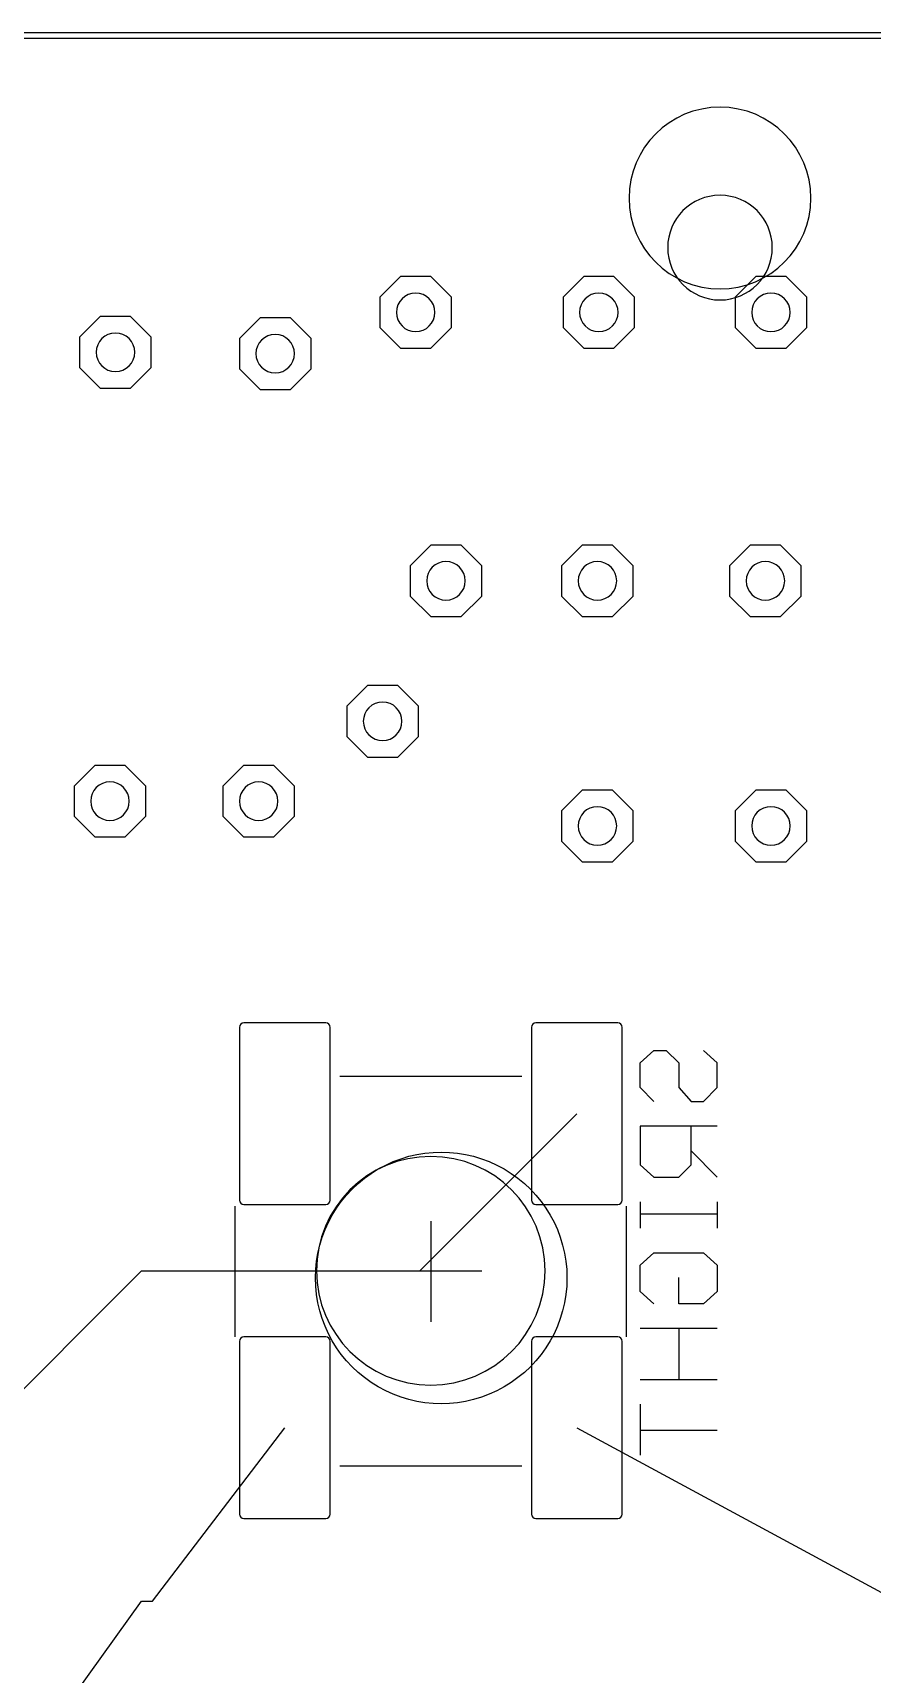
# Model space of a CAD drawing. Extents: x 82 to 213, y 78 to 137.
# Drawn here: x 136.4 to 149.3, y 111.71 to 136.94 of the extents above; entities that cross this region are included whole.
import ezdxf

# ---------------------------------------------------------------- set-up
doc = ezdxf.new("R2010")
doc.units = 0
for name, color, linetype in [('Circuit_2013-04-18', 7, 'CONTINUOUS'), ('Circuit_2013-08-08', 7, 'CONTINUOUS'), ('Cutout', 7, 'CONTINUOUS'), ('Holes', 7, 'CONTINUOUS'), ('Holes_Screws', 7, 'CONTINUOUS')]:
    doc.layers.add(name, color=color, linetype=linetype)

msp = doc.modelspace()

# ---------------------------------------------------------------- linework, layer by layer
at = {"layer": 'Circuit_2013-04-18', "color": 7}
for points in [[(210.439, 136.941278), (83.481333, 136.941278)], [(147.7645, 133.639278), (147.7645, 133.639278)], [(142.832667, 132.877278), (142.515167, 133.194778), (142.0495, 133.194778), (141.732, 132.877278), (141.732, 132.411611), (142.0495, 132.094111), (142.515167, 132.094111), (142.832667, 132.411611), (142.832667, 132.877278), (142.832667, 132.877278)], [(145.647833, 132.877278), (145.330333, 133.194778), (144.864667, 133.194778), (144.547167, 132.877278), (144.547167, 132.411611), (144.864667, 132.094111), (145.330333, 132.094111), (145.647833, 132.411611), (145.647833, 132.877278), (145.647833, 132.877278)], [(148.293667, 132.877278), (147.976167, 133.194778), (147.5105, 133.194778), (147.193, 132.877278), (147.193, 132.411611), (147.5105, 132.094111), (147.976167, 132.094111), (148.293667, 132.411611), (148.293667, 132.877278), (148.293667, 132.877278)], [(138.218333, 132.263444), (137.900833, 132.580944), (137.435167, 132.580944), (137.117667, 132.263444), (137.117667, 131.797778), (137.435167, 131.480278), (137.900833, 131.480278), (138.218333, 131.797778), (138.218333, 132.263444), (138.218333, 132.263444)], [(140.673667, 132.242278), (140.356167, 132.559778), (139.8905, 132.559778), (139.573, 132.242278), (139.573, 131.776611), (139.8905, 131.459111), (140.356167, 131.459111), (140.673667, 131.776611), (140.673667, 132.242278), (140.673667, 132.242278)], [(142.578667, 132.644444), (142.578667, 132.644444)], [(145.393833, 132.644444), (145.393833, 132.644444)], [(148.039667, 132.644444), (148.039667, 132.644444)], [(137.964333, 132.030611), (137.964333, 132.030611)], [(140.419667, 132.009444), (140.419667, 132.009444)], [(143.298333, 128.749778), (142.980833, 129.067278), (142.515167, 129.067278), (142.197667, 128.749778), (142.197667, 128.284111), (142.515167, 127.966611), (142.980833, 127.966611), (143.298333, 128.284111), (143.298333, 128.749778), (143.298333, 128.749778)], [(145.626667, 128.749778), (145.309167, 129.067278), (144.8435, 129.067278), (144.526, 128.749778), (144.526, 128.284111), (144.8435, 127.966611), (145.309167, 127.966611), (145.626667, 128.284111), (145.626667, 128.749778), (145.626667, 128.749778)], [(148.209, 128.749778), (147.8915, 129.067278), (147.425833, 129.067278), (147.108333, 128.749778), (147.108333, 128.284111), (147.425833, 127.966611), (147.8915, 127.966611), (148.209, 128.284111), (148.209, 128.749778), (148.209, 128.749778)], [(143.044333, 128.516944), (143.044333, 128.516944)], [(145.372667, 128.516944), (145.372667, 128.516944)], [(147.955, 128.516944), (147.955, 128.516944)], [(142.324667, 126.590778), (142.007167, 126.908278), (141.5415, 126.908278), (141.224, 126.590778), (141.224, 126.125111), (141.5415, 125.807611), (142.007167, 125.807611), (142.324667, 126.125111), (142.324667, 126.590778), (142.324667, 126.590778)], [(142.070667, 126.357944), (142.070667, 126.357944)], [(138.133667, 125.363111), (137.816167, 125.680611), (137.3505, 125.680611), (137.033, 125.363111), (137.033, 124.897444), (137.3505, 124.579944), (137.816167, 124.579944), (138.133667, 124.897444), (138.133667, 125.363111), (138.133667, 125.363111)], [(140.419667, 125.363111), (140.102167, 125.680611), (139.6365, 125.680611), (139.319, 125.363111), (139.319, 124.897444), (139.6365, 124.579944), (140.102167, 124.579944), (140.419667, 124.897444), (140.419667, 125.363111), (140.419667, 125.363111)], [(145.626667, 124.982111), (145.309167, 125.299611), (144.8435, 125.299611), (144.526, 124.982111), (144.526, 124.516444), (144.8435, 124.198944), (145.309167, 124.198944), (145.626667, 124.516444), (145.626667, 124.982111), (145.626667, 124.982111)], [(148.293667, 124.982111), (147.976167, 125.299611), (147.5105, 125.299611), (147.193, 124.982111), (147.193, 124.516444), (147.5105, 124.198944), (147.976167, 124.198944), (148.293667, 124.516444), (148.293667, 124.982111), (148.293667, 124.982111)], [(137.879667, 125.130278), (137.879667, 125.130278)], [(140.165667, 125.130278), (140.165667, 125.130278)], [(145.372667, 124.749278), (145.372667, 124.749278)], [(148.039667, 124.749278), (148.039667, 124.749278)], [(139.573, 121.652594), (139.573, 118.998294), (139.573, 118.998294)], [(140.90015, 121.722444), (139.64285, 121.722444)], [(140.97, 118.998294), (140.97, 121.652594)], [(144.060333, 121.652594), (144.060333, 118.998294), (144.060333, 118.998294)], [(145.387483, 121.722444), (144.130183, 121.722444)], [(145.457333, 118.998294), (145.457333, 121.652594)], [(139.64285, 118.928444), (140.90015, 118.928444)], [(144.130183, 118.928444), (145.387483, 118.928444)], [(142.515167, 118.674444), (142.515167, 117.129278)], [(141.753167, 117.912444), (143.298333, 117.912444)], [(139.573, 116.826594), (139.573, 114.172294), (139.573, 114.172294)], [(140.90015, 116.896444), (139.64285, 116.896444)], [(140.97, 114.172294), (140.97, 116.826594)], [(144.060333, 116.826594), (144.060333, 114.172294), (144.060333, 114.172294)], [(145.387483, 116.896444), (144.130183, 116.896444)], [(145.457333, 114.172294), (145.457333, 116.826594)], [(139.64285, 114.102444), (140.90015, 114.102444)], [(144.130183, 114.102444), (145.387483, 114.102444)]]:
    msp.add_lwpolyline(points, dxfattribs=at)
at = {"layer": 'Circuit_2013-04-18', "color": 1}
for points in [[(137.244667, 136.941278), (137.138833, 136.941278)], [(138.176, 136.941278), (138.070167, 136.941278)], [(139.086167, 136.941278), (138.980333, 136.941278)], [(139.996333, 136.941278), (139.8905, 136.941278)], [(140.9065, 136.941278), (140.800667, 136.941278)], [(141.837833, 136.941278), (141.732, 136.941278)], [(142.748, 136.941278), (142.642167, 136.941278)], [(143.658167, 136.941278), (143.552333, 136.941278)], [(144.568333, 136.941278), (144.483667, 136.941278)], [(145.499667, 136.941278), (145.393833, 136.941278)], [(146.409833, 136.941278), (146.304, 136.941278)], [(147.32, 136.941278), (147.214167, 136.941278)], [(148.230167, 136.941278), (148.1455, 136.941278)], [(149.1615, 136.941278), (149.055667, 136.941278)], [(145.944167, 120.515944), (145.7325, 120.727611), (145.7325, 121.108611), (145.944167, 121.299111), (146.134667, 121.299111), (146.325167, 121.108611), (146.325167, 120.727611), (146.515667, 120.515944), (146.706167, 120.515944), (146.917833, 120.727611), (146.917833, 121.108611), (146.706167, 121.299111)], [(143.912167, 120.896944), (141.118167, 120.896944)], [(131.445, 115.499444), (135.657167, 115.499444), (138.070167, 117.912444), (142.345833, 117.912444), (144.758833, 120.325444)], [(146.917833, 120.134944), (145.7325, 120.134944), (145.7325, 119.542278), (145.944167, 119.351778), (146.325167, 119.351778), (146.515667, 119.542278), (146.515667, 120.134944)], [(146.515667, 119.753944), (146.917833, 119.351778)], [(139.5095, 116.896444), (139.5095, 118.907278)], [(145.520833, 116.896444), (145.520833, 118.907278)], [(145.7325, 118.970778), (145.7325, 118.568611)], [(146.917833, 118.970778), (146.917833, 118.568611)], [(146.917833, 118.780278), (145.7325, 118.780278)], [(145.944167, 117.404444), (145.7325, 117.594944), (145.7325, 117.997111), (145.944167, 118.187611), (146.706167, 118.187611), (146.917833, 117.997111), (146.917833, 117.594944), (146.706167, 117.404444), (146.325167, 117.404444), (146.325167, 117.806611)], [(144.272, 117.912444), (144.272, 117.912444)], [(146.917833, 117.023444), (145.7325, 117.023444)], [(146.325167, 117.023444), (146.325167, 116.240278)], [(145.7325, 116.240278), (146.917833, 116.240278)], [(145.7325, 115.859278), (145.7325, 115.076111)], [(136.4615, 110.165444), (136.4615, 110.588778), (138.070167, 112.832444), (138.2395, 112.832444), (140.2715, 115.499444)], [(144.758833, 115.499444), (153.056167, 111.012111), (153.056167, 89.358611), (172.360167, 89.358611), (172.360167, 90.882611), (175.281167, 93.803611)], [(146.917833, 115.457111), (145.7325, 115.457111)], [(143.912167, 114.906778), (141.118167, 114.906778)]]:
    msp.add_lwpolyline(points, dxfattribs=at)
at = {"layer": 'Circuit_2013-04-18', "color": 7}
for points in [[(146.960167, 134.443611), (146.515946, 134.443611), (146.155833, 134.083498), (146.155833, 133.639278)], [(147.7645, 133.639278), (147.7645, 134.083498), (147.404387, 134.443611), (146.960167, 134.443611)], [(146.155833, 133.639278), (146.155833, 133.195057), (146.515946, 132.834944), (146.960167, 132.834944)], [(146.960167, 132.834944), (147.404387, 132.834944), (147.7645, 133.195057), (147.7645, 133.639278)], [(142.282333, 132.940778), (142.118673, 132.940778), (141.986, 132.808105), (141.986, 132.644444)], [(142.578667, 132.644444), (142.578667, 132.808105), (142.445994, 132.940778), (142.282333, 132.940778)], [(145.0975, 132.940778), (144.933839, 132.940778), (144.801167, 132.808105), (144.801167, 132.644444)], [(145.393833, 132.644444), (145.393833, 132.808105), (145.261161, 132.940778), (145.0975, 132.940778)], [(147.743333, 132.940778), (147.579673, 132.940778), (147.447, 132.808105), (147.447, 132.644444)], [(148.039667, 132.644444), (148.039667, 132.808105), (147.906994, 132.940778), (147.743333, 132.940778)], [(141.986, 132.644444), (141.986, 132.480784), (142.118673, 132.348111), (142.282333, 132.348111)], [(142.282333, 132.348111), (142.445994, 132.348111), (142.578667, 132.480784), (142.578667, 132.644444)], [(144.801167, 132.644444), (144.801167, 132.480784), (144.933839, 132.348111), (145.0975, 132.348111)], [(145.0975, 132.348111), (145.261161, 132.348111), (145.393833, 132.480784), (145.393833, 132.644444)], [(147.447, 132.644444), (147.447, 132.480784), (147.579673, 132.348111), (147.743333, 132.348111)], [(147.743333, 132.348111), (147.906994, 132.348111), (148.039667, 132.480784), (148.039667, 132.644444)], [(137.668, 132.326944), (137.504339, 132.326944), (137.371667, 132.194272), (137.371667, 132.030611)], [(137.964333, 132.030611), (137.964333, 132.194272), (137.831661, 132.326944), (137.668, 132.326944)], [(140.123333, 132.305778), (139.959673, 132.305778), (139.827, 132.173105), (139.827, 132.009444)], [(140.419667, 132.009444), (140.419667, 132.173105), (140.286994, 132.305778), (140.123333, 132.305778)], [(137.371667, 132.030611), (137.371667, 131.86695), (137.504339, 131.734278), (137.668, 131.734278)], [(137.668, 131.734278), (137.831661, 131.734278), (137.964333, 131.86695), (137.964333, 132.030611)], [(139.827, 132.009444), (139.827, 131.845784), (139.959673, 131.713111), (140.123333, 131.713111)], [(140.123333, 131.713111), (140.286994, 131.713111), (140.419667, 131.845784), (140.419667, 132.009444)], [(142.748, 128.813278), (142.584339, 128.813278), (142.451667, 128.680605), (142.451667, 128.516944)], [(143.044333, 128.516944), (143.044333, 128.680605), (142.911661, 128.813278), (142.748, 128.813278)], [(145.076333, 128.813278), (144.912673, 128.813278), (144.78, 128.680605), (144.78, 128.516944)], [(145.372667, 128.516944), (145.372667, 128.680605), (145.239994, 128.813278), (145.076333, 128.813278)], [(147.658667, 128.813278), (147.495006, 128.813278), (147.362333, 128.680605), (147.362333, 128.516944)], [(147.955, 128.516944), (147.955, 128.680605), (147.822327, 128.813278), (147.658667, 128.813278)], [(142.451667, 128.516944), (142.451667, 128.353284), (142.584339, 128.220611), (142.748, 128.220611)], [(142.748, 128.220611), (142.911661, 128.220611), (143.044333, 128.353284), (143.044333, 128.516944)], [(144.78, 128.516944), (144.78, 128.353284), (144.912673, 128.220611), (145.076333, 128.220611)], [(145.076333, 128.220611), (145.239994, 128.220611), (145.372667, 128.353284), (145.372667, 128.516944)], [(147.362333, 128.516944), (147.362333, 128.353284), (147.495006, 128.220611), (147.658667, 128.220611)], [(147.658667, 128.220611), (147.822327, 128.220611), (147.955, 128.353284), (147.955, 128.516944)], [(141.774333, 126.654278), (141.610673, 126.654278), (141.478, 126.521605), (141.478, 126.357944)], [(142.070667, 126.357944), (142.070667, 126.521605), (141.937994, 126.654278), (141.774333, 126.654278)], [(141.478, 126.357944), (141.478, 126.194284), (141.610673, 126.061611), (141.774333, 126.061611)], [(141.774333, 126.061611), (141.937994, 126.061611), (142.070667, 126.194284), (142.070667, 126.357944)], [(137.583333, 125.426611), (137.419673, 125.426611), (137.287, 125.293938), (137.287, 125.130278)], [(137.879667, 125.130278), (137.879667, 125.293938), (137.746994, 125.426611), (137.583333, 125.426611)], [(139.869333, 125.426611), (139.705673, 125.426611), (139.573, 125.293938), (139.573, 125.130278)], [(140.165667, 125.130278), (140.165667, 125.293938), (140.032994, 125.426611), (139.869333, 125.426611)], [(137.287, 125.130278), (137.287, 124.966617), (137.419673, 124.833944), (137.583333, 124.833944)], [(137.583333, 124.833944), (137.746994, 124.833944), (137.879667, 124.966617), (137.879667, 125.130278)], [(139.573, 125.130278), (139.573, 124.966617), (139.705673, 124.833944), (139.869333, 124.833944)], [(139.869333, 124.833944), (140.032994, 124.833944), (140.165667, 124.966617), (140.165667, 125.130278)], [(145.076333, 125.045611), (144.912673, 125.045611), (144.78, 124.912938), (144.78, 124.749278)], [(145.372667, 124.749278), (145.372667, 124.912938), (145.239994, 125.045611), (145.076333, 125.045611)], [(147.743333, 125.045611), (147.579673, 125.045611), (147.447, 124.912938), (147.447, 124.749278)], [(148.039667, 124.749278), (148.039667, 124.912938), (147.906994, 125.045611), (147.743333, 125.045611)], [(144.78, 124.749278), (144.78, 124.585617), (144.912673, 124.452944), (145.076333, 124.452944)], [(145.076333, 124.452944), (145.239994, 124.452944), (145.372667, 124.585617), (145.372667, 124.749278)], [(147.447, 124.749278), (147.447, 124.585617), (147.579673, 124.452944), (147.743333, 124.452944)], [(147.743333, 124.452944), (147.906994, 124.452944), (148.039667, 124.585617), (148.039667, 124.749278)], [(139.64285, 121.722444), (139.604273, 121.722444), (139.573, 121.691171), (139.573, 121.652594)], [(140.97, 121.652594), (140.97, 121.691171), (140.938727, 121.722444), (140.90015, 121.722444)], [(144.130183, 121.722444), (144.091606, 121.722444), (144.060333, 121.691171), (144.060333, 121.652594)], [(145.457333, 121.652594), (145.457333, 121.691171), (145.42606, 121.722444), (145.387483, 121.722444)], [(139.573, 118.998294), (139.573, 118.959717), (139.604273, 118.928444), (139.64285, 118.928444)], [(140.90015, 118.928444), (140.938727, 118.928444), (140.97, 118.959717), (140.97, 118.998294)], [(144.060333, 118.998294), (144.060333, 118.959717), (144.091606, 118.928444), (144.130183, 118.928444)], [(145.387483, 118.928444), (145.42606, 118.928444), (145.457333, 118.959717), (145.457333, 118.998294)], [(139.64285, 116.896444), (139.604273, 116.896444), (139.573, 116.865171), (139.573, 116.826594)], [(140.97, 116.826594), (140.97, 116.865171), (140.938727, 116.896444), (140.90015, 116.896444)], [(144.130183, 116.896444), (144.091606, 116.896444), (144.060333, 116.865171), (144.060333, 116.826594)], [(145.457333, 116.826594), (145.457333, 116.865171), (145.42606, 116.896444), (145.387483, 116.896444)], [(139.573, 114.172294), (139.573, 114.133717), (139.604273, 114.102444), (139.64285, 114.102444)], [(140.90015, 114.102444), (140.938727, 114.102444), (140.97, 114.133717), (140.97, 114.172294)], [(144.060333, 114.172294), (144.060333, 114.133717), (144.091606, 114.102444), (144.130183, 114.102444)], [(145.387483, 114.102444), (145.42606, 114.102444), (145.457333, 114.133717), (145.457333, 114.172294)]]:
    msp.add_open_spline(points, degree=3, dxfattribs=at)
at = {"layer": 'Circuit_2013-04-18', "color": 1}
for points in [[(142.515167, 119.669278), (141.544895, 119.669278), (140.758333, 118.882716), (140.758333, 117.912444)], [(144.272, 117.912444), (144.272, 118.882716), (143.485438, 119.669278), (142.515167, 119.669278)], [(140.758333, 117.912444), (140.758333, 116.942173), (141.544895, 116.155611), (142.515167, 116.155611)], [(142.515167, 116.155611), (143.485438, 116.155611), (144.272, 116.942173), (144.272, 117.912444)]]:
    msp.add_open_spline(points, degree=3, dxfattribs=at)
at = {"layer": 'Circuit_2013-08-08', "color": 7}
for points in [[(210.439, 136.941278), (83.481333, 136.941278)], [(148.357167, 134.401278), (148.357167, 134.401278)], [(142.832667, 132.877278), (142.515167, 133.194778), (142.0495, 133.194778), (141.732, 132.877278), (141.732, 132.411611), (142.0495, 132.094111), (142.515167, 132.094111), (142.832667, 132.411611), (142.832667, 132.877278), (142.832667, 132.877278)], [(145.647833, 132.877278), (145.330333, 133.194778), (144.864667, 133.194778), (144.547167, 132.877278), (144.547167, 132.411611), (144.864667, 132.094111), (145.330333, 132.094111), (145.647833, 132.411611), (145.647833, 132.877278), (145.647833, 132.877278)], [(148.293667, 132.877278), (147.976167, 133.194778), (147.5105, 133.194778), (147.193, 132.877278), (147.193, 132.411611), (147.5105, 132.094111), (147.976167, 132.094111), (148.293667, 132.411611), (148.293667, 132.877278), (148.293667, 132.877278)], [(138.218333, 132.263444), (137.900833, 132.580944), (137.435167, 132.580944), (137.117667, 132.263444), (137.117667, 131.797778), (137.435167, 131.480278), (137.900833, 131.480278), (138.218333, 131.797778), (138.218333, 132.263444), (138.218333, 132.263444)], [(140.673667, 132.242278), (140.356167, 132.559778), (139.8905, 132.559778), (139.573, 132.242278), (139.573, 131.776611), (139.8905, 131.459111), (140.356167, 131.459111), (140.673667, 131.776611), (140.673667, 132.242278), (140.673667, 132.242278)], [(142.578667, 132.644444), (142.578667, 132.644444)], [(145.393833, 132.644444), (145.393833, 132.644444)], [(148.039667, 132.644444), (148.039667, 132.644444)], [(137.964333, 132.030611), (137.964333, 132.030611)], [(140.419667, 132.009444), (140.419667, 132.009444)], [(143.298333, 128.749778), (142.980833, 129.067278), (142.515167, 129.067278), (142.197667, 128.749778), (142.197667, 128.284111), (142.515167, 127.966611), (142.980833, 127.966611), (143.298333, 128.284111), (143.298333, 128.749778), (143.298333, 128.749778)], [(145.626667, 128.749778), (145.309167, 129.067278), (144.8435, 129.067278), (144.526, 128.749778), (144.526, 128.284111), (144.8435, 127.966611), (145.309167, 127.966611), (145.626667, 128.284111), (145.626667, 128.749778), (145.626667, 128.749778)], [(148.209, 128.749778), (147.8915, 129.067278), (147.425833, 129.067278), (147.108333, 128.749778), (147.108333, 128.284111), (147.425833, 127.966611), (147.8915, 127.966611), (148.209, 128.284111), (148.209, 128.749778), (148.209, 128.749778)], [(143.044333, 128.516944), (143.044333, 128.516944)], [(145.372667, 128.516944), (145.372667, 128.516944)], [(147.955, 128.516944), (147.955, 128.516944)], [(142.324667, 126.590778), (142.007167, 126.908278), (141.5415, 126.908278), (141.224, 126.590778), (141.224, 126.125111), (141.5415, 125.807611), (142.007167, 125.807611), (142.324667, 126.125111), (142.324667, 126.590778), (142.324667, 126.590778)], [(142.070667, 126.357944), (142.070667, 126.357944)], [(138.133667, 125.363111), (137.816167, 125.680611), (137.3505, 125.680611), (137.033, 125.363111), (137.033, 124.897444), (137.3505, 124.579944), (137.816167, 124.579944), (138.133667, 124.897444), (138.133667, 125.363111), (138.133667, 125.363111)], [(140.419667, 125.363111), (140.102167, 125.680611), (139.6365, 125.680611), (139.319, 125.363111), (139.319, 124.897444), (139.6365, 124.579944), (140.102167, 124.579944), (140.419667, 124.897444), (140.419667, 125.363111), (140.419667, 125.363111)], [(145.626667, 124.982111), (145.309167, 125.299611), (144.8435, 125.299611), (144.526, 124.982111), (144.526, 124.516444), (144.8435, 124.198944), (145.309167, 124.198944), (145.626667, 124.516444), (145.626667, 124.982111), (145.626667, 124.982111)], [(148.293667, 124.982111), (147.976167, 125.299611), (147.5105, 125.299611), (147.193, 124.982111), (147.193, 124.516444), (147.5105, 124.198944), (147.976167, 124.198944), (148.293667, 124.516444), (148.293667, 124.982111), (148.293667, 124.982111)], [(137.879667, 125.130278), (137.879667, 125.130278)], [(140.165667, 125.130278), (140.165667, 125.130278)], [(145.372667, 124.749278), (145.372667, 124.749278)], [(148.039667, 124.749278), (148.039667, 124.749278)], [(139.573, 121.652594), (139.573, 118.998294), (139.573, 118.998294)], [(140.90015, 121.722444), (139.64285, 121.722444)], [(140.97, 118.998294), (140.97, 121.652594)], [(144.060333, 121.652594), (144.060333, 118.998294), (144.060333, 118.998294)], [(145.387483, 121.722444), (144.130183, 121.722444)], [(145.457333, 118.998294), (145.457333, 121.652594)], [(139.64285, 118.928444), (140.90015, 118.928444)], [(144.130183, 118.928444), (145.387483, 118.928444)], [(142.515167, 118.674444), (142.515167, 117.129278)], [(141.753167, 117.912444), (143.298333, 117.912444)], [(139.573, 116.826594), (139.573, 114.172294), (139.573, 114.172294)], [(140.90015, 116.896444), (139.64285, 116.896444)], [(140.97, 114.172294), (140.97, 116.826594)], [(144.060333, 116.826594), (144.060333, 114.172294), (144.060333, 114.172294)], [(145.387483, 116.896444), (144.130183, 116.896444)], [(145.457333, 114.172294), (145.457333, 116.826594)], [(139.64285, 114.102444), (140.90015, 114.102444)], [(144.130183, 114.102444), (145.387483, 114.102444)]]:
    msp.add_lwpolyline(points, dxfattribs=at)
at = {"layer": 'Circuit_2013-08-08', "color": 1}
for points in [[(137.244667, 136.941278), (137.138833, 136.941278)], [(138.176, 136.941278), (138.070167, 136.941278)], [(139.086167, 136.941278), (138.980333, 136.941278)], [(139.996333, 136.941278), (139.8905, 136.941278)], [(140.9065, 136.941278), (140.800667, 136.941278)], [(141.837833, 136.941278), (141.732, 136.941278)], [(142.748, 136.941278), (142.642167, 136.941278)], [(143.658167, 136.941278), (143.552333, 136.941278)], [(144.568333, 136.941278), (144.483667, 136.941278)], [(145.499667, 136.941278), (145.393833, 136.941278)], [(146.409833, 136.941278), (146.304, 136.941278)], [(147.32, 136.941278), (147.214167, 136.941278)], [(148.230167, 136.941278), (148.1455, 136.941278)], [(149.1615, 136.941278), (149.055667, 136.941278)], [(145.944167, 120.515944), (145.7325, 120.727611), (145.7325, 121.108611), (145.944167, 121.299111), (146.134667, 121.299111), (146.325167, 121.108611), (146.325167, 120.727611), (146.515667, 120.515944), (146.706167, 120.515944), (146.917833, 120.727611), (146.917833, 121.108611), (146.706167, 121.299111)], [(143.912167, 120.896944), (141.118167, 120.896944)], [(131.445, 115.499444), (135.657167, 115.499444), (138.070167, 117.912444), (142.345833, 117.912444), (144.758833, 120.325444)], [(146.917833, 120.134944), (145.7325, 120.134944), (145.7325, 119.542278), (145.944167, 119.351778), (146.325167, 119.351778), (146.515667, 119.542278), (146.515667, 120.134944)], [(146.515667, 119.753944), (146.917833, 119.351778)], [(139.5095, 116.896444), (139.5095, 118.907278)], [(145.520833, 116.896444), (145.520833, 118.907278)], [(145.7325, 118.970778), (145.7325, 118.568611)], [(146.917833, 118.970778), (146.917833, 118.568611)], [(146.917833, 118.780278), (145.7325, 118.780278)], [(145.944167, 117.404444), (145.7325, 117.594944), (145.7325, 117.997111), (145.944167, 118.187611), (146.706167, 118.187611), (146.917833, 117.997111), (146.917833, 117.594944), (146.706167, 117.404444), (146.325167, 117.404444), (146.325167, 117.806611)], [(144.272, 117.912444), (144.272, 117.912444)], [(146.917833, 117.023444), (145.7325, 117.023444)], [(146.325167, 117.023444), (146.325167, 116.240278)], [(145.7325, 116.240278), (146.917833, 116.240278)], [(145.7325, 115.859278), (145.7325, 115.076111)], [(136.4615, 110.165444), (136.4615, 110.588778), (138.070167, 112.832444), (138.2395, 112.832444), (140.2715, 115.499444)], [(144.758833, 115.499444), (153.056167, 111.012111), (153.056167, 89.358611), (172.360167, 89.358611), (172.360167, 90.882611), (175.281167, 93.782444)], [(146.917833, 115.457111), (145.7325, 115.457111)], [(143.912167, 114.906778), (141.118167, 114.906778)]]:
    msp.add_lwpolyline(points, dxfattribs=at)
at = {"layer": 'Circuit_2013-08-08', "color": 7}
for points in [[(146.960167, 135.798278), (146.188625, 135.798278), (145.563167, 135.17282), (145.563167, 134.401278)], [(148.357167, 134.401278), (148.357167, 135.17282), (147.731709, 135.798278), (146.960167, 135.798278)], [(145.563167, 134.401278), (145.563167, 133.629736), (146.188625, 133.004278), (146.960167, 133.004278)], [(146.960167, 133.004278), (147.731709, 133.004278), (148.357167, 133.629736), (148.357167, 134.401278)], [(142.282333, 132.940778), (142.118673, 132.940778), (141.986, 132.808105), (141.986, 132.644444)], [(142.578667, 132.644444), (142.578667, 132.808105), (142.445994, 132.940778), (142.282333, 132.940778)], [(145.0975, 132.940778), (144.933839, 132.940778), (144.801167, 132.808105), (144.801167, 132.644444)], [(145.393833, 132.644444), (145.393833, 132.808105), (145.261161, 132.940778), (145.0975, 132.940778)], [(147.743333, 132.940778), (147.579673, 132.940778), (147.447, 132.808105), (147.447, 132.644444)], [(148.039667, 132.644444), (148.039667, 132.808105), (147.906994, 132.940778), (147.743333, 132.940778)], [(141.986, 132.644444), (141.986, 132.480784), (142.118673, 132.348111), (142.282333, 132.348111)], [(142.282333, 132.348111), (142.445994, 132.348111), (142.578667, 132.480784), (142.578667, 132.644444)], [(144.801167, 132.644444), (144.801167, 132.480784), (144.933839, 132.348111), (145.0975, 132.348111)], [(145.0975, 132.348111), (145.261161, 132.348111), (145.393833, 132.480784), (145.393833, 132.644444)], [(147.447, 132.644444), (147.447, 132.480784), (147.579673, 132.348111), (147.743333, 132.348111)], [(147.743333, 132.348111), (147.906994, 132.348111), (148.039667, 132.480784), (148.039667, 132.644444)], [(137.668, 132.326944), (137.504339, 132.326944), (137.371667, 132.194272), (137.371667, 132.030611)], [(137.964333, 132.030611), (137.964333, 132.194272), (137.831661, 132.326944), (137.668, 132.326944)], [(140.123333, 132.305778), (139.959673, 132.305778), (139.827, 132.173105), (139.827, 132.009444)], [(140.419667, 132.009444), (140.419667, 132.173105), (140.286994, 132.305778), (140.123333, 132.305778)], [(137.371667, 132.030611), (137.371667, 131.86695), (137.504339, 131.734278), (137.668, 131.734278)], [(137.668, 131.734278), (137.831661, 131.734278), (137.964333, 131.86695), (137.964333, 132.030611)], [(139.827, 132.009444), (139.827, 131.845784), (139.959673, 131.713111), (140.123333, 131.713111)], [(140.123333, 131.713111), (140.286994, 131.713111), (140.419667, 131.845784), (140.419667, 132.009444)], [(142.748, 128.813278), (142.584339, 128.813278), (142.451667, 128.680605), (142.451667, 128.516944)], [(143.044333, 128.516944), (143.044333, 128.680605), (142.911661, 128.813278), (142.748, 128.813278)], [(145.076333, 128.813278), (144.912673, 128.813278), (144.78, 128.680605), (144.78, 128.516944)], [(145.372667, 128.516944), (145.372667, 128.680605), (145.239994, 128.813278), (145.076333, 128.813278)], [(147.658667, 128.813278), (147.495006, 128.813278), (147.362333, 128.680605), (147.362333, 128.516944)], [(147.955, 128.516944), (147.955, 128.680605), (147.822327, 128.813278), (147.658667, 128.813278)], [(142.451667, 128.516944), (142.451667, 128.353284), (142.584339, 128.220611), (142.748, 128.220611)], [(142.748, 128.220611), (142.911661, 128.220611), (143.044333, 128.353284), (143.044333, 128.516944)], [(144.78, 128.516944), (144.78, 128.353284), (144.912673, 128.220611), (145.076333, 128.220611)], [(145.076333, 128.220611), (145.239994, 128.220611), (145.372667, 128.353284), (145.372667, 128.516944)], [(147.362333, 128.516944), (147.362333, 128.353284), (147.495006, 128.220611), (147.658667, 128.220611)], [(147.658667, 128.220611), (147.822327, 128.220611), (147.955, 128.353284), (147.955, 128.516944)], [(141.774333, 126.654278), (141.610673, 126.654278), (141.478, 126.521605), (141.478, 126.357944)], [(142.070667, 126.357944), (142.070667, 126.521605), (141.937994, 126.654278), (141.774333, 126.654278)], [(141.478, 126.357944), (141.478, 126.194284), (141.610673, 126.061611), (141.774333, 126.061611)], [(141.774333, 126.061611), (141.937994, 126.061611), (142.070667, 126.194284), (142.070667, 126.357944)], [(137.583333, 125.426611), (137.419673, 125.426611), (137.287, 125.293938), (137.287, 125.130278)], [(137.879667, 125.130278), (137.879667, 125.293938), (137.746994, 125.426611), (137.583333, 125.426611)], [(139.869333, 125.426611), (139.705673, 125.426611), (139.573, 125.293938), (139.573, 125.130278)], [(140.165667, 125.130278), (140.165667, 125.293938), (140.032994, 125.426611), (139.869333, 125.426611)], [(137.287, 125.130278), (137.287, 124.966617), (137.419673, 124.833944), (137.583333, 124.833944)], [(137.583333, 124.833944), (137.746994, 124.833944), (137.879667, 124.966617), (137.879667, 125.130278)], [(139.573, 125.130278), (139.573, 124.966617), (139.705673, 124.833944), (139.869333, 124.833944)], [(139.869333, 124.833944), (140.032994, 124.833944), (140.165667, 124.966617), (140.165667, 125.130278)], [(145.076333, 125.045611), (144.912673, 125.045611), (144.78, 124.912938), (144.78, 124.749278)], [(145.372667, 124.749278), (145.372667, 124.912938), (145.239994, 125.045611), (145.076333, 125.045611)], [(147.743333, 125.045611), (147.579673, 125.045611), (147.447, 124.912938), (147.447, 124.749278)], [(148.039667, 124.749278), (148.039667, 124.912938), (147.906994, 125.045611), (147.743333, 125.045611)], [(144.78, 124.749278), (144.78, 124.585617), (144.912673, 124.452944), (145.076333, 124.452944)], [(145.076333, 124.452944), (145.239994, 124.452944), (145.372667, 124.585617), (145.372667, 124.749278)], [(147.447, 124.749278), (147.447, 124.585617), (147.579673, 124.452944), (147.743333, 124.452944)], [(147.743333, 124.452944), (147.906994, 124.452944), (148.039667, 124.585617), (148.039667, 124.749278)], [(139.64285, 121.722444), (139.604273, 121.722444), (139.573, 121.691171), (139.573, 121.652594)], [(140.97, 121.652594), (140.97, 121.691171), (140.938727, 121.722444), (140.90015, 121.722444)], [(144.130183, 121.722444), (144.091606, 121.722444), (144.060333, 121.691171), (144.060333, 121.652594)], [(145.457333, 121.652594), (145.457333, 121.691171), (145.42606, 121.722444), (145.387483, 121.722444)], [(139.573, 118.998294), (139.573, 118.959717), (139.604273, 118.928444), (139.64285, 118.928444)], [(140.90015, 118.928444), (140.938727, 118.928444), (140.97, 118.959717), (140.97, 118.998294)], [(144.060333, 118.998294), (144.060333, 118.959717), (144.091606, 118.928444), (144.130183, 118.928444)], [(145.387483, 118.928444), (145.42606, 118.928444), (145.457333, 118.959717), (145.457333, 118.998294)], [(139.64285, 116.896444), (139.604273, 116.896444), (139.573, 116.865171), (139.573, 116.826594)], [(140.97, 116.826594), (140.97, 116.865171), (140.938727, 116.896444), (140.90015, 116.896444)], [(144.130183, 116.896444), (144.091606, 116.896444), (144.060333, 116.865171), (144.060333, 116.826594)], [(145.457333, 116.826594), (145.457333, 116.865171), (145.42606, 116.896444), (145.387483, 116.896444)], [(139.573, 114.172294), (139.573, 114.133717), (139.604273, 114.102444), (139.64285, 114.102444)], [(140.90015, 114.102444), (140.938727, 114.102444), (140.97, 114.133717), (140.97, 114.172294)], [(144.060333, 114.172294), (144.060333, 114.133717), (144.091606, 114.102444), (144.130183, 114.102444)], [(145.387483, 114.102444), (145.42606, 114.102444), (145.457333, 114.133717), (145.457333, 114.172294)]]:
    msp.add_open_spline(points, degree=3, dxfattribs=at)
at = {"layer": 'Circuit_2013-08-08', "color": 1}
for points in [[(142.515167, 119.669278), (141.544895, 119.669278), (140.758333, 118.882716), (140.758333, 117.912444)], [(144.272, 117.912444), (144.272, 118.882716), (143.485438, 119.669278), (142.515167, 119.669278)], [(140.758333, 117.912444), (140.758333, 116.942173), (141.544895, 116.155611), (142.515167, 116.155611)], [(142.515167, 116.155611), (143.485438, 116.155611), (144.272, 116.942173), (144.272, 117.912444)]]:
    msp.add_open_spline(points, degree=3, dxfattribs=at)
at = {"layer": 'Cutout', "color": 5}
msp.add_lwpolyline([(210.566, 136.856611), (83.608333, 136.856611)], dxfattribs=at)
at = {"layer": 'Holes', "color": 7}
msp.add_lwpolyline([(144.608368, 117.801547), (144.608368, 117.801547)], dxfattribs=at)
for points in [[(141.707963, 119.476781), (142.306311, 119.822378), (143.043613, 119.822378), (143.641961, 119.476781)], [(140.741556, 117.801547), (140.741189, 118.492531), (141.109614, 119.131183), (141.707963, 119.476781)], [(143.641961, 119.476781), (144.24031, 119.131183), (144.608735, 118.492531), (144.608368, 117.801547)], [(141.707963, 116.126313), (141.109614, 116.471911), (140.741189, 117.110563), (140.741556, 117.801547)], [(144.608368, 117.801547), (144.608735, 117.110563), (144.24031, 116.471911), (143.641961, 116.126313)], [(143.641961, 116.126313), (143.043613, 115.780716), (142.306311, 115.780716), (141.707963, 116.126313)]]:
    msp.add_open_spline(points, degree=3, dxfattribs=at)
at = {"layer": 'Holes_Screws', "color": 7}
msp.add_lwpolyline([(148.357167, 134.401278), (148.357167, 134.401278)], dxfattribs=at)
for points in [[(146.960167, 135.798278), (146.188625, 135.798278), (145.563167, 135.17282), (145.563167, 134.401278)], [(148.357167, 134.401278), (148.357167, 135.17282), (147.731709, 135.798278), (146.960167, 135.798278)], [(145.563167, 134.401278), (145.563167, 133.629736), (146.188625, 133.004278), (146.960167, 133.004278)], [(146.960167, 133.004278), (147.731709, 133.004278), (148.357167, 133.629736), (148.357167, 134.401278)]]:
    msp.add_open_spline(points, degree=3, dxfattribs=at)

doc.saveas('drawing.dxf')
